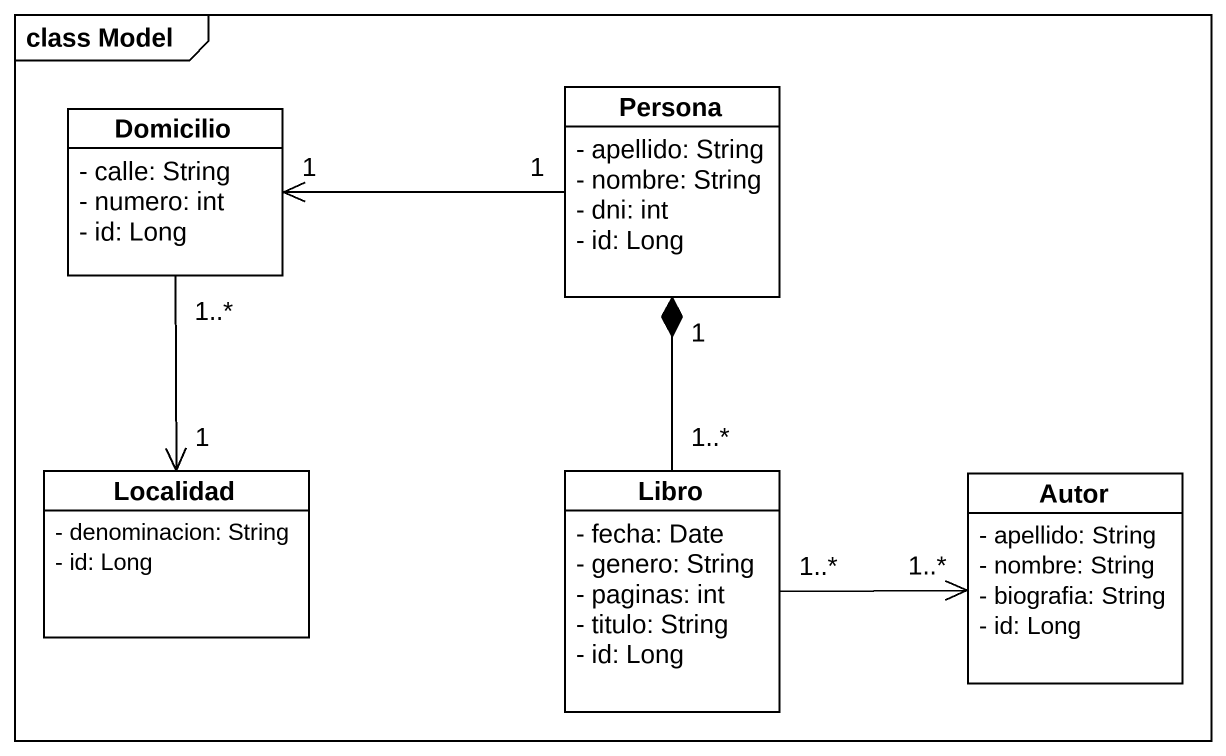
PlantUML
@startuml
mainframe class Model
hide circle
hide empty members
skinparam classAttributeIconSize 0
class Domicilio {
  - calle: String
  - numero: int
  - id: Long
}
class Persona {
  - apellido: String
  - nombre: String
  - dni: int
  - id: Long
}
class Localidad {
  - denominacion: String
  - id: Long
}
class Libro {
  - fecha: Date
  - genero: String
  - paginas: int
  - titulo: String
  - id: Long
}
class Autor {
  - apellido: String
  - nombre: String
  - biografia: String
  - id: Long
}
Domicilio "1..*" --> "1" Localidad
Persona "1" -left-> "1" Domicilio
Libro "1..*" -up-* "1" Persona
Libro "1..*" -right-> "1..*" Autor
@enduml
